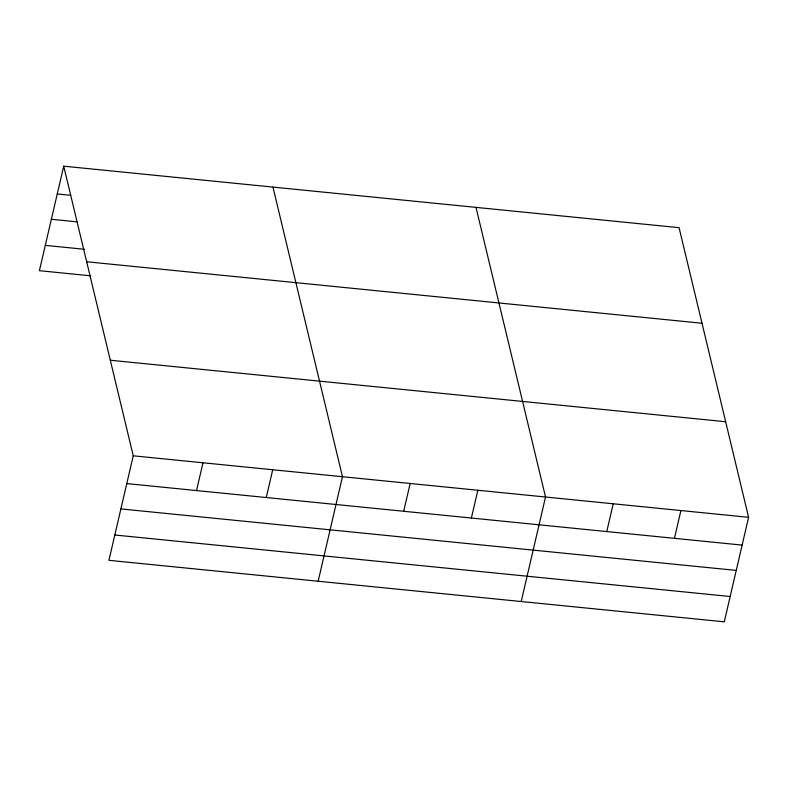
<?xml version="1.0" encoding="UTF-8"?>
<svg xmlns="http://www.w3.org/2000/svg" width="788" height="788" viewBox="0 0 788 788"><rect width="100%" height="100%" fill="white"/><g stroke="black" fill="none" stroke-linecap="round" stroke-linejoin="round"><path stroke-width="1.18" d="M63.72 166.179L133.251 455.809L108.931 560.327L724.28 621.821L748.6 517.312L679.069 227.673L63.72 166.179L39.4 270.688L90.787 275.83M196.527 490.569L202.989 462.783M266.265 497.533L272.727 469.746M318.145 581.239L342.475 476.72L272.944 187.081M403.692 511.274L410.154 483.487M471.382 518.041L477.843 490.254M521.213 601.53L545.532 497.011L476.001 207.382M606.76 531.565L613.222 503.778M674.449 538.332L680.911 510.545M57.258 193.966L70.713 195.306M51.368 219.281L77.057 221.852M45.29 245.373L84.444 249.284M86.67 261.754L702.019 323.247M110.31 360.234L725.659 421.728M133.251 455.809L748.6 517.312M126.789 483.596L742.138 545.099M120.889 508.92L736.238 570.413M114.821 535.003L730.171 596.506"/></g></svg>
